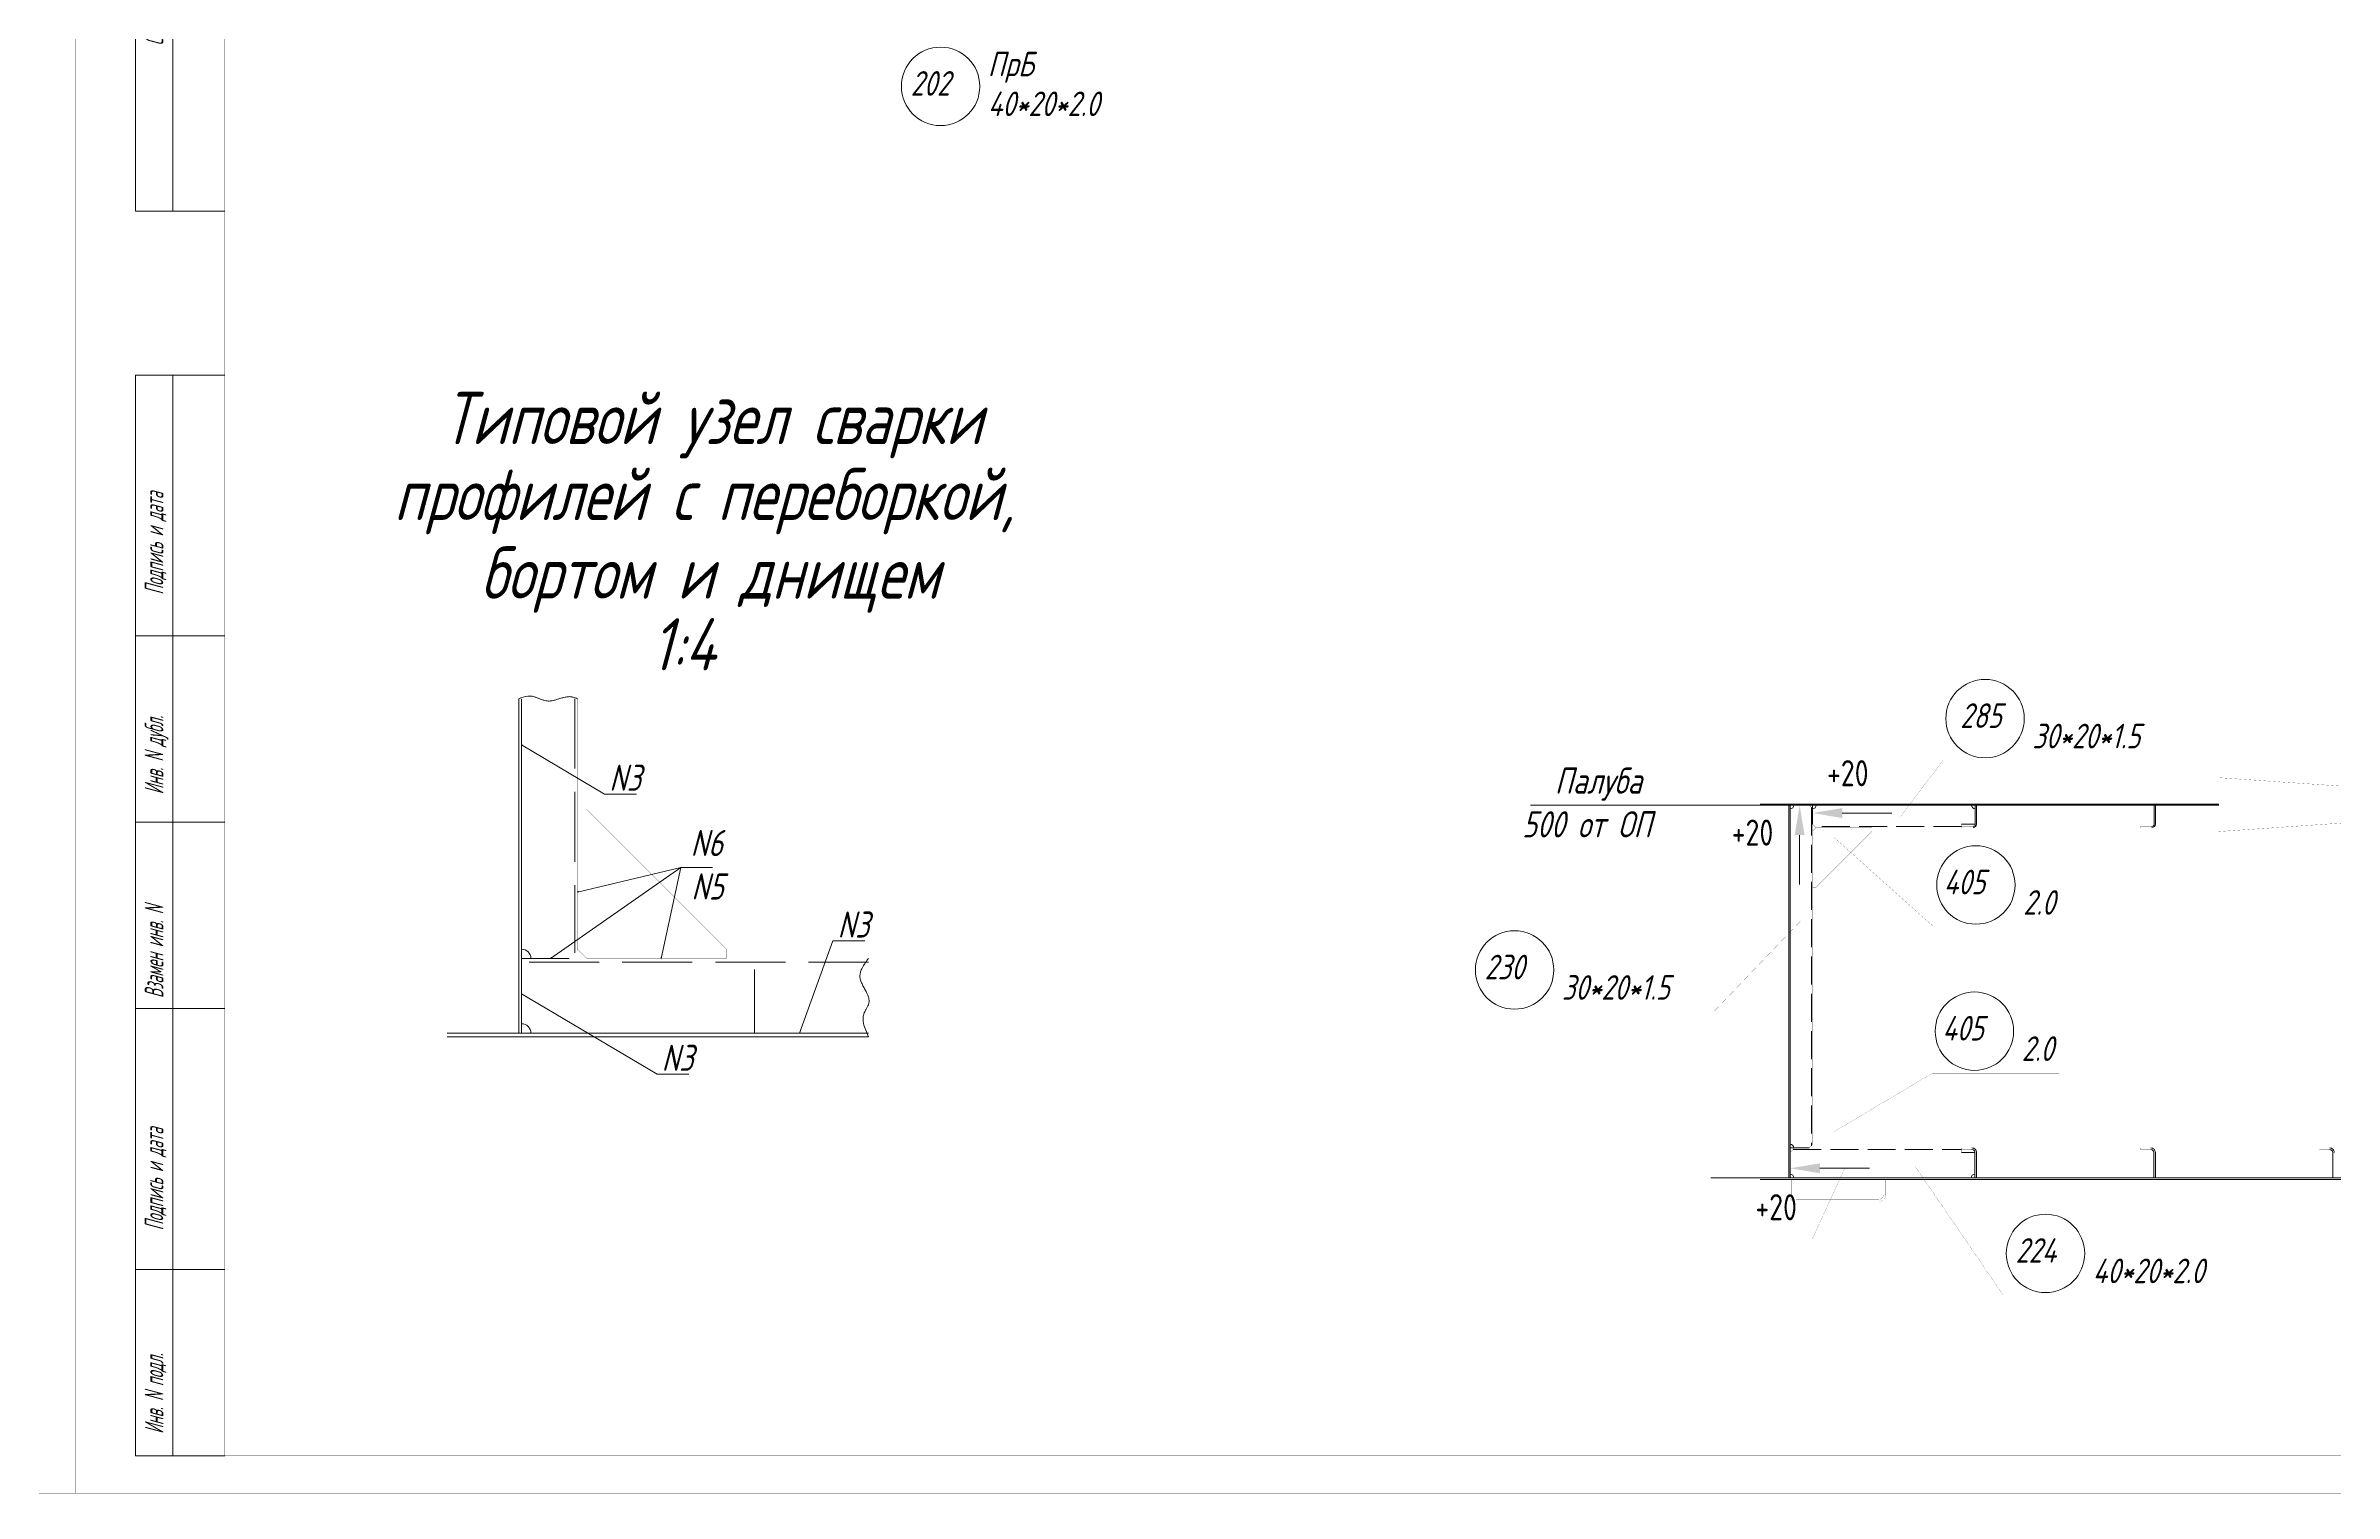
# Model space of a CAD drawing. Header units: millimetres. Extents: x 77380 to 135900, y -26587 to 17301.
# Drawn here: x 110630 to 113700, y -1866 to 76 of the extents above; entities that cross this region are included whole.
import ezdxf

# ---------------------------------------------------------------- set-up
doc = ezdxf.new("R2010")
doc.units = ezdxf.units.MM
for name, pattern in [('K5LT32768', [0]), ('K5LT32769', [50, 37.5, -12.5]), ('K5LT32770', [0]), ('K5LT32772', [0]), ('K5LT32776', [0]), ('K5LT32780', [0]), ('K5LT32789', [340.2, 240, -50, 0.2, -50]), ('K5LT32790', [0]), ('K5LT32795', [125, 93.75, -31.25]), ('K5LT32831', [0]), ('K5LT32835', [0]), ('K5LT_THIN', [0])]:
    doc.linetypes.add(name, pattern=pattern)
doc.styles.add('KTEXTSTYLE', font='GOST_AU.SHX', dxfattribs={"width": 0.96, "height": 5})

# ---------------------------------------------------------------- blocks, each defined once
blk = doc.blocks.new('U57')
at = {"color": 7, "linetype": 'K5LT32780', "const_width": 0.18}
blk.add_lwpolyline([(101715.3, 12764.4), (110125.3, 12764.4), (110125.3, 18704.4), (101715.3, 18704.4)], close=True, dxfattribs=at)
blk = doc.blocks.new('U71')
blk.add_hatch(color=7).paths.add_polyline_path([(112560.1, 13777), (112573.4, 13777), (112566.8, 13817)])
at = {"color": 7, "linetype": 'K5LT32831', "lineweight": 9}
blk.add_line((112566.8, 13777), (112566.8, 13710.5), dxfattribs=at)
blk = doc.blocks.new('U72')
blk.add_hatch(color=7).paths.add_polyline_path([(112624, 13799.8), (112624, 13813.1), (112584, 13806.5)])
at = {"color": 7, "linetype": 'K5LT32831', "lineweight": 9}
blk.add_line((112624, 13806.5), (112690.5, 13806.5), dxfattribs=at)
blk = doc.blocks.new('U74')
blk.add_hatch(color=7).paths.add_polyline_path([(112594, 13323.2), (112594, 13336.5), (112554, 13329.9)])
at = {"color": 7, "linetype": 'K5LT32831', "lineweight": 9}
blk.add_line((112594, 13329.9), (112660.5, 13329.9), dxfattribs=at)
blk = doc.blocks.new('U105')
at = {"color": 6, "linetype": 'K5LT32776', "lineweight": 18, "true_color": 0xff00ff}
for p, q in [((110205.3, 12814.4), (110205.3, 14264.4)), ((110205.3, 14264.4), (110325.3, 14264.4)), ((110205.3, 13914.4), (110325.3, 13914.4)), ((110325.3, 13664.4), (110205.3, 13664.4)), ((110205.3, 13414.4), (110325.3, 13414.4)), ((110325.3, 13064.4), (110205.3, 13064.4)), ((110325.3, 12814.4), (110205.3, 12814.4))]:
    blk.add_line(p, q, dxfattribs=at)
at = {"color": 7, "linetype": 'K5LT32780', "lineweight": 18}
blk.add_line((110255.3, 14264.4), (110255.3, 12814.4), dxfattribs=at)
at = {"color": 7, "char_height": 2.5, "attachment_point": 1, "rotation": 90, "style": 'KTEXTSTYLE'}
for s, insert in [('\\H3.5;\\W0.965;\\Q15;\\Q15;\\W0.665;\\H25.00;Подпись и дата', (110217.8, 13969.8)), ('\\H3.5;\\W0.965;\\Q15;\\Q15;\\W0.665;\\H25.00;Инв. N дубл.', (110217.8, 13701.9)), ('\\H3.5;\\W0.965;\\Q15;\\Q15;\\W0.665;\\H25.00;Взамен инв. N', (110217.8, 13428.6)), ('\\H3.5;\\W0.965;\\Q15;\\Q15;\\W0.665;\\H25.00;Подпись и дата', (110217.8, 13116.9)), ('\\H3.5;\\W0.965;\\Q15;\\Q15;\\W0.665;\\H25.00;Инв. N подл.', (110217.8, 12844))]:
    blk.add_mtext(s, dxfattribs=dict(at, insert=insert))
blk = doc.blocks.new('U104')
at = {"color": 6, "linetype": 'K5LT32776', "lineweight": 18, "true_color": 0xff00ff}
for p, q in [((110325.3, 15684.4), (110205.3, 15684.4)), ((110205.3, 14484.4), (110205.3, 15684.4)), ((110325.3, 15084.4), (110205.3, 15084.4)), ((110325.3, 14484.4), (110205.3, 14484.4))]:
    blk.add_line(p, q, dxfattribs=at)
at = {"color": 7, "linetype": 'K5LT32780', "lineweight": 18}
blk.add_line((110255.3, 15684.4), (110255.3, 14484.4), dxfattribs=at)
blk.add_blockref('U105', (0, 0))
at = {"color": 7, "char_height": 2.5, "attachment_point": 1, "rotation": 90, "style": 'KTEXTSTYLE'}
for s, insert in [('\\H3.5;\\W0.965;\\Q15;\\Q15;\\W0.665;\\H25.00;Первичное применение', (110217.8, 15233.2)), ('\\H3.5;\\W0.965;\\Q15;\\Q15;\\W0.665;\\H25.00;Справ. N', (110217.8, 14706.6))]:
    blk.add_mtext(s, dxfattribs=dict(at, insert=insert))
blk = doc.blocks.new('U102')
at = {"color": 7, "linetype": 'K5LT32780', "const_width": 0.18}
for points in [[(110125.3, 12764.4), (118535.3, 12764.4), (118535.3, 18704.4), (110125.3, 18704.4)], [(110325.3, 12814.4), (118485.3, 12814.4), (118485.3, 18654.4), (110325.3, 18654.4)]]:
    blk.add_lwpolyline(points, close=True, dxfattribs=at)
blk.add_blockref('U104', (0, 0))
blk = doc.blocks.new('U107')
at = {"color": 7, "linetype": 'K5LT_THIN', "lineweight": 18}
for p, q in [((111057.8, 13604.7), (111031.7, 13482.9)), ((111031.7, 13482.9), (111032.2, 13484.9))]:
    blk.add_line(p, q, dxfattribs=at)
at = {"color": 7, "linetype": 'K5LT32835', "lineweight": 18}
for p, q in [((111031.7, 13484.2), (111032, 13484.4)), ((111031.7, 13484.2), (111032, 13484.4)), ((111031.7, 13484.2), (111032, 13484.4)), ((111031.7, 13484.1), (111032, 13484.3)), ((111031.7, 13484.1), (111032, 13484.3)), ((111031.7, 13484.2), (111032, 13483.9)), ((111031.7, 13484.2), (111031.9, 13483.9)), ((111031.7, 13484.1), (111032, 13484.2)), ((111031.7, 13484), (111032, 13484.2)), ((111031.7, 13484.1), (111031.9, 13483.8)), ((111031.7, 13484.1), (111031.9, 13483.8)), ((111031.7, 13484), (111032, 13484.1)), ((111031.7, 13483.9), (111032, 13484.1)), ((111031.7, 13484), (111031.9, 13483.8)), ((111031.7, 13484), (111031.9, 13483.7)), ((111031.7, 13483.9), (111032, 13484)), ((111031.7, 13483.9), (111032, 13484)), ((111031.7, 13483.8), (111032, 13484)), ((111031.7, 13483.9), (111031.9, 13483.7)), ((111031.7, 13483.8), (111031.9, 13483.9)), ((111031.7, 13483.7), (111031.9, 13483.9)), ((111031.7, 13483.8), (111031.9, 13483.6)), ((111031.7, 13483.8), (111031.9, 13483.6)), ((111031.7, 13483.7), (111031.9, 13483.8)), ((111031.7, 13483.7), (111031.9, 13483.8)), ((111031.7, 13483.7), (111031.9, 13483.5)), ((111031.7, 13483.7), (111031.9, 13483.5)), ((111031.7, 13483.6), (111031.9, 13483.7)), ((111031.7, 13483.6), (111031.9, 13483.7)), ((111031.7, 13483.6), (111031.9, 13483.7)), ((111031.7, 13483.6), (111031.8, 13483.5)), ((111031.7, 13483.6), (111031.8, 13483.4)), ((111031.7, 13483.5), (111031.9, 13483.6)), ((111031.7, 13483.5), (111031.9, 13483.6)), ((111031.7, 13483.5), (111031.8, 13483.4)), ((111031.7, 13483.4), (111031.9, 13483.5)), ((111031.7, 13483.4), (111031.9, 13483.5)), ((111031.7, 13483.4), (111031.8, 13483.3)), ((111031.7, 13483.4), (111031.8, 13483.3)), ((111031.7, 13483.4), (111031.8, 13483.4)), ((111031.7, 13483.3), (111031.8, 13483.4)), ((111031.7, 13483.3), (111031.8, 13483.2)), ((111031.7, 13483.3), (111031.8, 13483.2)), ((111031.7, 13483.3), (111031.8, 13483.3)), ((111031.7, 13483.3), (111031.8, 13483.3)), ((111031.7, 13483.2), (111031.8, 13483.3)), ((111031.7, 13483.2), (111031.8, 13483.1)), ((111031.7, 13483.2), (111031.8, 13483.1)), ((111031.7, 13483.2), (111031.8, 13483.2)), ((111031.7, 13483.1), (111031.8, 13483.2)), ((111031.7, 13483.1), (111031.8, 13483.1)), ((111031.7, 13483.1), (111031.8, 13483.1)), ((111031.7, 13483.1), (111031.8, 13483.1)), ((111031.7, 13483), (111031.8, 13483)), ((111031.7, 13483), (111031.7, 13483)), ((111031.7, 13483), (111031.8, 13483)), ((111031.7, 13483), (111031.7, 13483)), ((111031.7, 13482.9), (111031.7, 13483)), ((111031.7, 13482.9), (111031.7, 13482.9)), ((111031.8, 13484.4), (111032, 13484.2)), ((111031.8, 13484.4), (111032, 13484.1)), ((111031.8, 13484.4), (111032, 13484.1)), ((111031.7, 13484.4), (111032, 13484)), ((111031.8, 13484.4), (111031.8, 13484.4)), ((111031.7, 13484.4), (111031.8, 13484.4)), ((111031.7, 13484.4), (111031.8, 13484.4)), ((111031.7, 13484.3), (111031.9, 13484.4)), ((111031.7, 13484.3), (111031.9, 13484.4)), ((111031.7, 13484.3), (111032, 13484)), ((111031.9, 13484.4), (111032, 13484.2)), ((111031.9, 13484.4), (111032, 13484.2)), ((111032, 13484.4), (111032, 13484.4)), ((111032, 13484.4), (111032, 13484.3)), ((111032, 13484.4), (111032, 13484.3))]:
    blk.add_line(p, q, dxfattribs=at)
at = {"color": 7, "linetype": 'K5LT32835', "const_width": 0.18}
blk.add_lwpolyline([(111032, 13484.4), (111031.7, 13482.9), (111031.8, 13484.4)], close=True, dxfattribs=at)
blk = doc.blocks.new('U111')
at = {"color": 7, "linetype": 'K5LT32835', "lineweight": 18}
for p, q in [((110844.3, 13435.2), (110844.3, 13435.2)), ((110844.3, 13435.2), (110844.3, 13435.2)), ((110844.3, 13435.2), (110844.3, 13435.2)), ((110844.3, 13435.2), (110844.3, 13435.2)), ((110844.4, 13435.2), (110844.4, 13435.1)), ((110844.4, 13435.2), (110844.4, 13435.1)), ((110844.4, 13435.2), (110844.4, 13435.1)), ((110844.5, 13435.1), (110844.4, 13435.1)), ((110844.4, 13435.1), (110844.4, 13435.1)), ((110844.4, 13435.1), (110844.5, 13435.1)), ((110844.7, 13435.1), (110844.5, 13435)), ((110844.6, 13435.1), (110844.5, 13435.1)), ((110844.6, 13435.1), (110844.5, 13435.1)), ((110844.5, 13435.1), (110844.6, 13435)), ((110844.5, 13435.1), (110844.5, 13435)), ((110844.5, 13435.1), (110844.5, 13435.1)), ((110844.6, 13435.1), (110844.6, 13435)), ((110844.6, 13435.1), (110844.6, 13435)), ((110844.8, 13435), (110844.6, 13435)), ((110844.7, 13435), (110844.6, 13435)), ((110844.7, 13435.1), (110844.7, 13435)), ((110844.9, 13435), (110844.7, 13434.9)), ((110844.9, 13435), (110844.7, 13434.9)), ((110844.8, 13435), (110844.7, 13435)), ((110844.7, 13435), (110844.8, 13434.9)), ((110844.7, 13435), (110844.7, 13434.9)), ((110844.8, 13435), (110844.9, 13434.8)), ((110844.8, 13435), (110844.8, 13434.9)), ((110844.8, 13435), (110844.8, 13434.9)), ((110845, 13434.9), (110844.8, 13434.9)), ((110845, 13434.9), (110844.8, 13434.9)), ((110844.9, 13435), (110845, 13434.8)), ((110844.9, 13435), (110845, 13434.8)), ((110844.9, 13435), (110844.9, 13434.8)), ((110845.2, 13434.9), (110844.9, 13434.8)), ((110845.1, 13434.9), (110844.9, 13434.8)), ((110845.1, 13434.9), (110844.9, 13434.8)), ((110845.3, 13434.9), (110845, 13434.8)), ((110845, 13434.9), (110845.1, 13434.7)), ((110845, 13434.9), (110845, 13434.7)), ((110845.4, 13434.8), (110845, 13434.7)), ((110845.3, 13434.8), (110845, 13434.8)), ((110845.1, 13434.9), (110845.2, 13434.7)), ((110845.1, 13434.9), (110845.1, 13434.7)), ((110845.1, 13434.9), (110845.1, 13434.7)), ((110845.5, 13434.8), (110845.1, 13434.7)), ((110845.4, 13434.8), (110845.1, 13434.7)), ((110845.2, 13434.9), (110845.3, 13434.6)), ((110845.2, 13434.9), (110845.3, 13434.6)), ((110845.2, 13434.9), (110845.2, 13434.6)), ((110845.5, 13434.8), (110845.2, 13434.7)), ((110845.6, 13434.7), (110845.2, 13434.6)), ((110845.6, 13434.7), (110845.2, 13434.6)), ((110845.3, 13434.8), (110845.4, 13434.5)), ((110845.3, 13434.8), (110845.4, 13434.5)), ((110845.3, 13434.8), (110845.3, 13434.6)), ((110845.7, 13434.7), (110845.3, 13434.6)), ((110845.7, 13434.7), (110845.3, 13434.6)), ((110845.4, 13434.8), (110845.5, 13434.4)), ((110845.4, 13434.8), (110845.5, 13434.5)), ((110845.4, 13434.8), (110845.5, 13434.5)), ((110845.6, 13434.6), (110845.4, 13434.5)), ((110845.6, 13434.6), (110845.4, 13434.5)), ((110845.7, 13434.6), (110845.4, 13434.6)), ((110845.5, 13434.8), (110845.6, 13434.5)), ((110845.5, 13434.8), (110845.6, 13434.5)), ((110845.6, 13434.5), (110845.5, 13434.5)), ((110845.6, 13434.5), (110845.5, 13434.5)), ((110845.6, 13434.7), (110845.7, 13434.6)), ((110845.6, 13434.7), (110845.6, 13434.6)), ((110845.6, 13434.7), (110845.6, 13434.5)), ((110845.6, 13434.4), (110845.6, 13434.4)), ((110845.7, 13434.7), (110845.7, 13434.7)), ((110845.7, 13434.7), (110845.7, 13434.6))]:
    blk.add_line(p, q, dxfattribs=at)
at = {"color": 7, "linetype": 'K5LT_THIN', "lineweight": 18}
for p, q in [((110844.3, 13435.2), (110846, 13434.2)), ((111026, 13327.4), (110844.3, 13435.2))]:
    blk.add_line(p, q, dxfattribs=at)
at = {"color": 7, "linetype": 'K5LT32835', "const_width": 0.18}
blk.add_lwpolyline([(110845.6, 13434.4), (110844.3, 13435.2), (110845.7, 13434.7)], close=True, dxfattribs=at)
blk = doc.blocks.new('U112')
at = {"color": 7, "linetype": 'K5LT_THIN', "lineweight": 18}
for p, q in [((111262, 13506.3), (111217.3, 13382.7)), ((111217.3, 13382.7), (111218, 13384.6))]:
    blk.add_line(p, q, dxfattribs=at)
at = {"color": 7, "linetype": 'K5LT32835', "lineweight": 18}
for p, q in [((111217.3, 13383), (111217.4, 13382.9)), ((111217.3, 13383), (111217.4, 13383)), ((111217.3, 13383), (111217.4, 13383)), ((111217.3, 13382.9), (111217.4, 13382.9)), ((111217.3, 13382.9), (111217.3, 13382.8)), ((111217.3, 13382.9), (111217.4, 13382.9)), ((111217.3, 13382.9), (111217.4, 13382.9)), ((111217.3, 13382.8), (111217.4, 13382.9)), ((111217.3, 13382.8), (111217.3, 13382.8)), ((111217.3, 13382.8), (111217.3, 13382.7)), ((111217.3, 13382.8), (111217.3, 13382.8)), ((111217.3, 13382.8), (111217.3, 13382.8)), ((111217.4, 13383.7), (111217.7, 13383.8)), ((111217.4, 13383.7), (111217.6, 13383.4)), ((111217.4, 13383.6), (111217.7, 13383.7)), ((111217.4, 13383.6), (111217.7, 13383.7)), ((111217.4, 13383.6), (111217.6, 13383.7)), ((111217.4, 13383.6), (111217.5, 13383.4)), ((111217.4, 13383.5), (111217.6, 13383.6)), ((111217.4, 13383.5), (111217.6, 13383.6)), ((111217.4, 13383.5), (111217.5, 13383.3)), ((111217.4, 13383.5), (111217.5, 13383.3)), ((111217.4, 13383.4), (111217.6, 13383.5)), ((111217.4, 13383.4), (111217.6, 13383.5)), ((111217.4, 13383.4), (111217.5, 13383.3)), ((111217.4, 13383.4), (111217.5, 13383.2)), ((111217.4, 13383.4), (111217.6, 13383.4)), ((111217.4, 13383.3), (111217.6, 13383.4)), ((111217.4, 13383.3), (111217.5, 13383.4)), ((111217.4, 13383.3), (111217.5, 13383.2)), ((111217.4, 13383.3), (111217.5, 13383.1)), ((111217.4, 13383.3), (111217.5, 13383.3)), ((111217.4, 13383.2), (111217.5, 13383.3)), ((111217.4, 13383.2), (111217.4, 13383.1)), ((111217.4, 13383.2), (111217.5, 13383.2)), ((111217.4, 13383.1), (111217.5, 13383.2)), ((111217.4, 13383.1), (111217.4, 13383)), ((111217.4, 13383.1), (111217.4, 13383)), ((111217.4, 13383.1), (111217.5, 13383.1)), ((111217.4, 13383.1), (111217.4, 13383.1)), ((111217.4, 13383), (111217.4, 13383.1)), ((111217.4, 13383), (111217.4, 13383)), ((111217.5, 13384.2), (111217.7, 13383.8)), ((111217.5, 13384.2), (111217.7, 13383.8)), ((111217.5, 13384.2), (111217.5, 13384.2)), ((111217.5, 13384.2), (111217.6, 13384.2)), ((111217.5, 13384.2), (111217.6, 13384.2)), ((111217.5, 13384.1), (111217.7, 13384.2)), ((111217.5, 13384.1), (111217.7, 13384.2)), ((111217.5, 13384), (111217.8, 13384.2)), ((111217.5, 13384.1), (111217.7, 13383.8)), ((111217.5, 13384.1), (111217.7, 13383.7)), ((111217.5, 13384), (111217.8, 13384.1)), ((111217.5, 13384), (111217.8, 13384.1)), ((111217.5, 13383.9), (111217.8, 13384.1)), ((111217.5, 13384), (111217.6, 13383.7)), ((111217.5, 13383.9), (111217.8, 13384)), ((111217.5, 13383.9), (111217.8, 13384)), ((111217.5, 13383.8), (111217.7, 13384)), ((111217.5, 13383.9), (111217.6, 13383.6)), ((111217.5, 13383.9), (111217.6, 13383.6)), ((111217.5, 13383.8), (111217.7, 13383.9)), ((111217.5, 13383.7), (111217.7, 13383.9)), ((111217.5, 13383.8), (111217.6, 13383.5)), ((111217.5, 13383.8), (111217.6, 13383.5)), ((111217.5, 13383.7), (111217.7, 13383.8)), ((111217.5, 13383.7), (111217.6, 13383.5)), ((111217.6, 13384.2), (111217.8, 13384)), ((111217.6, 13384.2), (111217.7, 13383.9)), ((111217.6, 13384.2), (111217.7, 13383.9)), ((111217.7, 13384.2), (111217.8, 13384.1)), ((111217.7, 13384.2), (111217.8, 13384)), ((111217.8, 13384.2), (111217.8, 13384.1)), ((111217.8, 13384.1), (111217.8, 13384.1))]:
    blk.add_line(p, q, dxfattribs=at)
at = {"color": 7, "linetype": 'K5LT32835', "const_width": 0.18}
blk.add_lwpolyline([(111217.8, 13384.1), (111217.3, 13382.7), (111217.5, 13384.2)], close=True, dxfattribs=at)
blk = doc.blocks.new('U113')
at = {"color": 7, "linetype": 'K5LT_THIN', "lineweight": 18}
for p, q in [((111057.8, 13604.7), (110882.9, 13482.7)), ((110882.9, 13482.7), (110884.6, 13483.9))]:
    blk.add_line(p, q, dxfattribs=at)
at = {"color": 7, "linetype": 'K5LT32835', "lineweight": 18}
for p, q in [((110882.9, 13482.7), (110882.9, 13482.7)), ((110883, 13482.8), (110883, 13482.8)), ((110883, 13482.8), (110883, 13482.8)), ((110883, 13482.8), (110883.1, 13482.8)), ((110883, 13482.8), (110883, 13482.8)), ((110883, 13482.8), (110883, 13482.8)), ((110883, 13482.8), (110883, 13482.8)), ((110883.1, 13483), (110883.1, 13482.9)), ((110883.1, 13482.9), (110883.1, 13482.8)), ((110883.1, 13482.9), (110883.1, 13482.8)), ((110883.1, 13482.9), (110883.2, 13482.9)), ((110883.1, 13482.9), (110883.2, 13482.9)), ((110883.1, 13482.9), (110883.1, 13482.9)), ((110883.1, 13482.9), (110883.1, 13482.9)), ((110883.3, 13483.1), (110883.2, 13482.9)), ((110883.2, 13483.1), (110883.4, 13483)), ((110883.2, 13483), (110883.2, 13482.9)), ((110883.2, 13483), (110883.2, 13482.9)), ((110883.2, 13483), (110883.3, 13483)), ((110883.2, 13483), (110883.3, 13483)), ((110883.2, 13483), (110883.3, 13483)), ((110883.4, 13483.2), (110883.3, 13483)), ((110883.3, 13483.2), (110883.3, 13483)), ((110883.3, 13483.1), (110883.3, 13483)), ((110883.3, 13483.1), (110883.5, 13483.1)), ((110883.3, 13483.1), (110883.4, 13483.1)), ((110883.3, 13483.1), (110883.4, 13483.1)), ((110883.5, 13483.3), (110883.4, 13483.1)), ((110883.4, 13483.3), (110883.6, 13483.2)), ((110883.4, 13483.2), (110883.4, 13483)), ((110883.4, 13483.2), (110883.6, 13483.2)), ((110883.4, 13483.2), (110883.6, 13483.2)), ((110883.4, 13483.2), (110883.5, 13483.1)), ((110883.6, 13483.4), (110883.5, 13483.2)), ((110883.5, 13483.4), (110883.5, 13483.1)), ((110883.5, 13483.4), (110883.8, 13483.3)), ((110883.5, 13483.3), (110883.5, 13483.1)), ((110883.5, 13483.3), (110883.7, 13483.3)), ((110883.5, 13483.3), (110883.7, 13483.3)), ((110883.5, 13483.3), (110883.7, 13483.2)), ((110883.7, 13483.5), (110883.6, 13483.2)), ((110883.7, 13483.5), (110883.6, 13483.2)), ((110883.6, 13483.5), (110883.9, 13483.4)), ((110883.6, 13483.4), (110883.6, 13483.2)), ((110883.6, 13483.4), (110883.9, 13483.4)), ((110883.6, 13483.4), (110883.8, 13483.4)), ((110883.6, 13483.4), (110883.8, 13483.3)), ((110883.8, 13483.6), (110883.7, 13483.3)), ((110883.7, 13483.6), (110883.7, 13483.3)), ((110883.7, 13483.6), (110884.1, 13483.5)), ((110883.7, 13483.6), (110884, 13483.5)), ((110883.7, 13483.5), (110884, 13483.5)), ((110883.7, 13483.5), (110884, 13483.4)), ((110883.9, 13483.7), (110883.8, 13483.4)), ((110883.9, 13483.7), (110883.8, 13483.3)), ((110883.8, 13483.7), (110883.8, 13483.3)), ((110883.8, 13483.7), (110884.1, 13483.6)), ((110883.8, 13483.6), (110884.1, 13483.6)), ((110883.8, 13483.6), (110884.1, 13483.5)), ((110884, 13483.8), (110883.9, 13483.4)), ((110884, 13483.8), (110883.9, 13483.4)), ((110883.9, 13483.8), (110883.9, 13483.4)), ((110883.9, 13483.8), (110884, 13483.8)), ((110883.9, 13483.7), (110884.1, 13483.7)), ((110883.9, 13483.7), (110884.1, 13483.7)), ((110883.9, 13483.7), (110884.1, 13483.6)), ((110884, 13483.8), (110884, 13483.5)), ((110884, 13483.8), (110884, 13483.8)), ((110884, 13483.8), (110884, 13483.8)), ((110884.1, 13483.7), (110884, 13483.5)), ((110884.1, 13483.7), (110884, 13483.5)), ((110884.1, 13483.7), (110884.1, 13483.5)), ((110884.1, 13483.6), (110884.1, 13483.6)), ((110884.2, 13483.6), (110884.2, 13483.6))]:
    blk.add_line(p, q, dxfattribs=at)
at = {"color": 7, "linetype": 'K5LT32835', "const_width": 0.18}
blk.add_lwpolyline([(110884.2, 13483.6), (110882.9, 13482.7), (110884, 13483.8)], close=True, dxfattribs=at)
blk = doc.blocks.new('U114')
at = {"color": 7, "linetype": 'K5LT_THIN', "lineweight": 18}
for p, q in [((111057.8, 13604.7), (110919.3, 13571.8)), ((110919.3, 13571.8), (110921.2, 13572.3))]:
    blk.add_line(p, q, dxfattribs=at)
at = {"color": 7, "linetype": 'K5LT32835', "lineweight": 18}
for p, q in [((110919.3, 13571.9), (110919.3, 13571.9)), ((110919.3, 13571.9), (110919.3, 13571.8)), ((110919.3, 13571.9), (110919.3, 13571.9)), ((110919.3, 13571.9), (110919.3, 13571.9)), ((110919.4, 13571.9), (110919.4, 13571.9)), ((110919.4, 13571.9), (110919.4, 13571.9)), ((110919.4, 13571.9), (110919.5, 13571.9)), ((110919.4, 13571.9), (110919.4, 13571.9)), ((110919.4, 13571.9), (110919.4, 13571.9)), ((110919.6, 13572), (110919.5, 13571.9)), ((110919.5, 13572), (110919.5, 13571.9)), ((110919.5, 13572), (110919.6, 13571.9)), ((110919.5, 13572), (110919.6, 13571.9)), ((110919.5, 13571.9), (110919.5, 13571.9)), ((110919.5, 13571.9), (110919.5, 13571.9)), ((110919.7, 13572), (110919.6, 13571.9)), ((110919.6, 13572), (110919.6, 13571.9)), ((110919.6, 13572), (110919.7, 13572)), ((110919.6, 13572), (110919.7, 13571.9)), ((110919.6, 13572), (110919.7, 13571.9)), ((110919.8, 13572.1), (110919.7, 13571.9)), ((110919.8, 13572.1), (110919.7, 13571.9)), ((110919.7, 13572.1), (110919.9, 13572)), ((110919.7, 13572), (110919.8, 13572)), ((110919.7, 13572), (110919.8, 13572)), ((110920, 13572.2), (110919.8, 13572)), ((110919.9, 13572.1), (110919.8, 13572)), ((110919.9, 13572.1), (110919.8, 13572)), ((110919.8, 13572.1), (110920, 13572)), ((110919.8, 13572.1), (110920, 13572)), ((110919.8, 13572.1), (110919.9, 13572)), ((110920.1, 13572.2), (110919.9, 13572)), ((110920, 13572.2), (110919.9, 13572)), ((110919.9, 13572.1), (110920.1, 13572)), ((110919.9, 13572.1), (110920, 13572)), ((110920.2, 13572.3), (110920, 13572)), ((110920.1, 13572.2), (110920, 13572)), ((110920, 13572.2), (110920.2, 13572.1)), ((110920, 13572.2), (110920.2, 13572.1)), ((110920, 13572.2), (110920.1, 13572)), ((110920.3, 13572.3), (110920.1, 13572)), ((110920.2, 13572.3), (110920.1, 13572)), ((110920.1, 13572.2), (110920.4, 13572.1)), ((110920.1, 13572.2), (110920.3, 13572.1)), ((110920.1, 13572.2), (110920.3, 13572.1)), ((110920.4, 13572.4), (110920.2, 13572.1)), ((110920.4, 13572.4), (110920.2, 13572.1)), ((110920.3, 13572.3), (110920.2, 13572.1)), ((110920.2, 13572.3), (110920.5, 13572.1)), ((110920.2, 13572.3), (110920.4, 13572.1)), ((110920.2, 13572.3), (110920.4, 13572.1)), ((110920.5, 13572.4), (110920.3, 13572.1)), ((110920.5, 13572.4), (110920.3, 13572.1)), ((110920.3, 13572.3), (110920.6, 13572.2)), ((110920.3, 13572.3), (110920.6, 13572.2)), ((110920.3, 13572.3), (110920.5, 13572.1)), ((110920.6, 13572.5), (110920.4, 13572.1)), ((110920.6, 13572.4), (110920.4, 13572.1)), ((110920.4, 13572.4), (110920.7, 13572.2)), ((110920.4, 13572.4), (110920.7, 13572.2)), ((110920.4, 13572.3), (110920.7, 13572.2)), ((110920.7, 13572.5), (110920.5, 13572.1)), ((110920.7, 13572.4), (110920.5, 13572.1)), ((110920.7, 13572.4), (110920.5, 13572.1)), ((110920.5, 13572.4), (110920.7, 13572.3)), ((110920.5, 13572.4), (110920.7, 13572.3)), ((110920.5, 13572.4), (110920.7, 13572.3)), ((110920.6, 13572.5), (110920.7, 13572.5)), ((110920.6, 13572.5), (110920.7, 13572.4)), ((110920.6, 13572.4), (110920.7, 13572.4)), ((110920.7, 13572.3), (110920.6, 13572.2)), ((110920.7, 13572.3), (110920.6, 13572.2)), ((110920.7, 13572.2), (110920.7, 13572.2)), ((110920.7, 13572.2), (110920.7, 13572.2))]:
    blk.add_line(p, q, dxfattribs=at)
at = {"color": 7, "linetype": 'K5LT32835', "const_width": 0.18}
blk.add_lwpolyline([(110920.7, 13572.2), (110919.3, 13571.8), (110920.7, 13572.5)], close=True, dxfattribs=at)
blk = doc.blocks.new('U221')
at = {"color": 7, "linetype": 'K5LT32835', "lineweight": 18}
for p, q in [((110844.3, 13769.5), (110844.3, 13769.5)), ((110844.3, 13769.5), (110844.3, 13769.5)), ((110844.3, 13769.5), (110844.3, 13769.4)), ((110844.3, 13769.5), (110844.3, 13769.5)), ((110844.4, 13769.5), (110844.4, 13769.4)), ((110844.5, 13769.4), (110844.4, 13769.4)), ((110844.4, 13769.4), (110844.4, 13769.4)), ((110844.4, 13769.4), (110844.4, 13769.4)), ((110844.4, 13769.4), (110844.5, 13769.4)), ((110844.4, 13769.4), (110844.4, 13769.4)), ((110844.6, 13769.4), (110844.5, 13769.3)), ((110844.6, 13769.4), (110844.5, 13769.4)), ((110844.5, 13769.4), (110844.6, 13769.3)), ((110844.5, 13769.4), (110844.5, 13769.3)), ((110844.5, 13769.4), (110844.5, 13769.4)), ((110844.7, 13769.3), (110844.5, 13769.3)), ((110844.6, 13769.4), (110844.6, 13769.3)), ((110844.6, 13769.4), (110844.6, 13769.3)), ((110844.8, 13769.3), (110844.6, 13769.3)), ((110844.7, 13769.3), (110844.6, 13769.3)), ((110844.7, 13769.4), (110844.7, 13769.2)), ((110844.9, 13769.3), (110844.7, 13769.2)), ((110844.9, 13769.3), (110844.7, 13769.2)), ((110844.8, 13769.3), (110844.7, 13769.3)), ((110844.7, 13769.3), (110844.8, 13769.2)), ((110844.7, 13769.3), (110844.7, 13769.2)), ((110844.8, 13769.3), (110844.9, 13769.1)), ((110844.8, 13769.3), (110844.8, 13769.1)), ((110844.8, 13769.3), (110844.8, 13769.2)), ((110845, 13769.2), (110844.8, 13769.2)), ((110845, 13769.2), (110844.8, 13769.2)), ((110844.9, 13769.3), (110845, 13769.1)), ((110844.9, 13769.3), (110845, 13769.1)), ((110844.9, 13769.3), (110844.9, 13769.1)), ((110845.2, 13769.2), (110844.9, 13769.1)), ((110845.1, 13769.2), (110844.9, 13769.1)), ((110845.1, 13769.2), (110844.9, 13769.1)), ((110845, 13769.2), (110845.1, 13769)), ((110845, 13769.2), (110845, 13769)), ((110845.4, 13769.1), (110845, 13769)), ((110845.3, 13769.1), (110845, 13769)), ((110845.3, 13769.1), (110845, 13769.1)), ((110845.1, 13769.2), (110845.2, 13768.9)), ((110845.1, 13769.2), (110845.1, 13769)), ((110845.1, 13769.2), (110845.1, 13769)), ((110845.5, 13769.1), (110845.1, 13769)), ((110845.4, 13769.1), (110845.1, 13769)), ((110845.2, 13769.2), (110845.3, 13768.9)), ((110845.2, 13769.2), (110845.2, 13768.9)), ((110845.2, 13769.1), (110845.3, 13768.9)), ((110845.6, 13769), (110845.2, 13768.9)), ((110845.6, 13769), (110845.2, 13768.9)), ((110845.5, 13769), (110845.2, 13769)), ((110845.3, 13769.1), (110845.4, 13768.8)), ((110845.3, 13769.1), (110845.4, 13768.8)), ((110845.3, 13769.1), (110845.3, 13768.8)), ((110845.7, 13769), (110845.3, 13768.9)), ((110845.7, 13769), (110845.3, 13768.9)), ((110845.4, 13769.1), (110845.5, 13768.7)), ((110845.4, 13769.1), (110845.5, 13768.8)), ((110845.4, 13769.1), (110845.5, 13768.8)), ((110845.6, 13768.9), (110845.4, 13768.8)), ((110845.7, 13768.9), (110845.4, 13768.8)), ((110845.6, 13768.8), (110845.4, 13768.8)), ((110845.5, 13769.1), (110845.6, 13768.7)), ((110845.5, 13769), (110845.6, 13768.8)), ((110845.6, 13768.8), (110845.5, 13768.7)), ((110845.6, 13768.8), (110845.5, 13768.8)), ((110845.5, 13768.7), (110845.5, 13768.7)), ((110845.6, 13769), (110845.7, 13768.9)), ((110845.6, 13769), (110845.6, 13768.9)), ((110845.6, 13769), (110845.6, 13768.8)), ((110845.7, 13769), (110845.7, 13769)), ((110845.7, 13769), (110845.7, 13768.9))]:
    blk.add_line(p, q, dxfattribs=at)
at = {"color": 7, "linetype": 'K5LT_THIN', "lineweight": 18}
for p, q in [((110844.3, 13769.5), (110846, 13768.5)), ((110955.7, 13703.3), (110844.3, 13769.5))]:
    blk.add_line(p, q, dxfattribs=at)
at = {"color": 7, "linetype": 'K5LT32835', "const_width": 0.18}
blk.add_lwpolyline([(110845.5, 13768.7), (110844.3, 13769.5), (110845.7, 13769)], close=True, dxfattribs=at)

msp = doc.modelspace()

# ---------------------------------------------------------------- linework, layer by layer
at = {"color": 3, "linetype": 'K5LT32768', "lineweight": 18, "true_color": 0x00ff00}
for p, q in [((111264.599, -1248.284), (111264.599, -799.829)), ((111268.349, -1148.283), (111268.349, -799.829)), ((111268.349, -1248.284), (111268.349, -799.829)), ((113545.218, -941.11), (112930.219, -941.11)), ((113545.218, -942.61), (112930.219, -942.61)), ((112968.718, -1442.61), (112968.718, -942.61)), ((112970.218, -1402.537), (112970.218, -942.61)), ((112970.218, -942.61), (112995.719, -942.61)), ((112970.218, -1442.61), (112970.218, -942.61)), ((113000.218, -942.61), (113218.718, -942.61)), ((113000.218, -968.11), (113000.218, -942.61)), ((113218.718, -968.165), (113218.718, -942.61)), ((113218.718, -942.61), (113218.718, -968.11)), ((113220.218, -968.165), (113220.218, -942.61)), ((113458.717, -968.165), (113458.717, -942.61)), ((113460.217, -968.165), (113460.217, -942.61)), ((113218.718, -968.11), (113200.218, -968.11)), ((111332.1, -1148.283), (111268.349, -1148.283)), ((111268.349, -1248.284), (111268.349, -1163.285)), ((111733.79, -1248.284), (111168.35, -1248.284)), ((111733.79, -1253.283), (111168.35, -1253.283)), ((111733.79, -1248.284), (111268.349, -1248.284)), ((112995.719, -1402.537), (112970.218, -1402.537)), ((112970.218, -1442.61), (112970.218, -1408.61)), ((113200.218, -1408.61), (113218.219, -1408.61)), ((113218.219, -1442.61), (113218.219, -1408.537)), ((113218.219, -1408.61), (113218.219, -1442.61)), ((113220.218, -1442.61), (113220.218, -1408.537)), ((113458.219, -1442.61), (113458.219, -1408.537)), ((113460.219, -1442.61), (113460.219, -1408.537)), ((113698.218, -1442.61), (113698.218, -1408.537)), ((115210.217, -1442.61), (112930.219, -1442.61)), ((113218.219, -1442.61), (112970.218, -1442.61)), ((115210.217, -1444.61), (112930.219, -1444.61))]:
    msp.add_line(p, q, dxfattribs=at)
at = {"color": 1, "linetype": 'K5LT32795', "lineweight": 18, "true_color": 0xff0000}
for p, q in [((111339.737, -799.829), (111339.737, -1140.646)), ((111278.53, -1153.101), (111733.79, -1153.101))]:
    msp.add_line(p, q, dxfattribs=at)
at = {"color": 7, "linetype": 'K5LT32780', "lineweight": 18}
for p, q in [((111379.756, -927.758), (111422.415, -927.758)), ((112621.846, -942.61), (112930.219, -942.61)), ((111481.921, -1026.334), (111524.58, -1026.334)), ((111686.08, -1124.702), (111728.739, -1124.702)), ((111450.049, -1303.565), (111492.708, -1303.565))]:
    msp.add_line(p, q, dxfattribs=at)
at = {"color": 3, "linetype": 'K5LT32769', "lineweight": 18, "true_color": 0x00ff00}
for p, q in [((112998.773, -945.665), (112998.773, -1399.482)), ((113200.218, -971.165), (113003.273, -971.165)), ((112974.291, -1404.537), (113200.218, -1404.537))]:
    msp.add_line(p, q, dxfattribs=at)
at = {"color": 3, "linetype": 'K5LT32789', "lineweight": 18, "true_color": 0x00ff00}
msp.add_line((111580.849, -1163.285), (111580.849, -1248.284), dxfattribs=at)
at = {"color": 1, "linetype": 'K5LT32772', "lineweight": 18, "true_color": 0xff0000}
msp.add_line((115306.933, -1442.61), (112863.81, -1442.61), dxfattribs=at)
at = {"color": 1, "linetype": 'K5LT32772', "true_color": 0xff0000, "const_width": 0.18}
for points in [[(111343.487, -799.829), (111343.487, -1136.896), (111332.1, -1148.283)], [(113498.625, -882.806), (113175.398, -882.806), (113117.56, -958.657)], [(113333.209, -1106.063), (113163.103, -1106.063), (113029.744, -986.387)], [(112544.187, -1220.099), (112867.414, -1220.099), (112984.688, -1097.553)], [(111268.349, -1163.285), (111283.531, -1148.102), (111733.79, -1148.102)], [(113331.248, -1302.191), (113161.142, -1302.191), (113029.748, -1380.365)], [(113214.218, -1402.537), (113200.292, -1402.537), (113200.292, -1404.537), (113214.218, -1404.537)], [(113454.219, -1402.537), (113440.291, -1402.537), (113440.291, -1404.537), (113454.219, -1404.537)], [(113694.219, -1402.537), (113680.292, -1402.537), (113680.292, -1404.537), (113694.219, -1404.537)], [(113601.592, -1600.358), (113256.491, -1600.358), (113137.335, -1426.402)]]:
    msp.add_lwpolyline(points, dxfattribs=at)
at = {"color": 7, "linetype": 'K5LT32780', "const_width": 0.18}
msp.add_lwpolyline([(114595.218, -978.011), (114595.218, -905.709), (113545.218, -978.011), (113545.218, -905.709)], close=True, dxfattribs=at)
at = {"color": 2, "linetype": 'K5LT32770', "true_color": 0xffff00, "const_width": 0.18}
for points in [[(111355.85, -1148.283), (111543.35, -1148.283), (111543.35, -1135.784), (111355.85, -948.284), (111343.349, -948.284), (111343.349, -1135.784), (111355.85, -1148.283)], [(113005.219, -972.61), (113080.219, -972.61), (113080.219, -977.61), (113005.219, -1052.61), (113000.218, -1052.61), (113000.218, -977.61), (113005.219, -972.61)], [(113005.219, -1402.61), (113080.219, -1402.61), (113080.219, -1397.61), (113005.219, -1322.61), (113000.218, -1322.61), (113000.218, -1397.61), (113005.219, -1402.61)]]:
    msp.add_lwpolyline(points, dxfattribs=at)
at = {"color": 3, "linetype": 'K5LT32768', "true_color": 0x00ff00, "const_width": 0.18}
for points in [[(112995.719, -942.61), (113000.273, -947.165), (113000.273, -1397.982), (112995.719, -1402.537)], [(113200.218, -968.11), (113200.218, -972.665), (113004.773, -972.665), (113000.218, -968.11)], [(113215.718, -972.665), (113200.273, -972.665), (113200.273, -971.165), (113215.718, -971.165)], [(113455.718, -972.665), (113440.273, -972.665), (113440.273, -971.165), (113455.718, -971.165)], [(112970.218, -1408.61), (112976.291, -1402.537), (113200.218, -1402.537), (113200.218, -1408.61)]]:
    msp.add_lwpolyline(points, dxfattribs=at)
at = {"color": 7, "linetype": 'K5LT32780', "const_width": 0.18}
msp.add_lwpolyline([(112925.472, -1524.13), (113000.273, -1524.13), (113043.48, -1429.794)], dxfattribs=at)
at = {"color": 8, "linetype": 'K5LT32790', "true_color": 0x808080, "const_width": 0.18}
msp.add_lwpolyline([(112971.718, -1444.61), (112971.718, -1464.613, 0.41421356), (112978.718, -1471.613), (113088.718, -1471.613, 0.41421356), (113095.718, -1464.613), (113095.718, -1444.61), (113098.718, -1444.61), (113098.718, -1464.613, -0.41421356), (113088.718, -1474.613), (112978.718, -1474.613, -0.41421356), (112968.718, -1464.613), (112968.718, -1444.61)], format="xyb", close=True, dxfattribs=at)
at = {"color": 1, "linetype": 'K5LT32772', "lineweight": 18, "true_color": 0xff0000}
for centre in [(111830.512, 21.807), (113231.758, -826.446), (113219.463, -1049.702), (112600.547, -1163.739), (113217.502, -1245.831), (113312.851, -1543.998)]:
    msp.add_circle(centre, 52.603, dxfattribs=at)
at = {"color": 3, "linetype": 'K5LT32768', "lineweight": 18, "true_color": 0x00ff00}
for centre, radius, start, end in [((112970.218, -942.61), 5, 269.998749, 359.996887), ((113000.218, -942.61), 5, 269.998749, 359.996887), ((113218.718, -942.61), 5, 180.003113, 270.001251), ((113215.718, -968.165), 4.5, 270.002502, 0.002356), ((113215.718, -968.165), 3, 270.004578, 0.002711), ((113455.718, -968.165), 4.5, 270.002502, 0.002356), ((113455.718, -968.165), 3, 270.004578, 0.002711), ((111268.349, -1148.283), 12.5, 0.003753, 90.00499), ((111268.349, -1248.284), 12.501, 0.002472, 89.997528), ((112970.218, -1402.537), 5, 0.003113, 90.001259), ((113214.218, -1408.537), 6, 359.998352, 90.001648), ((113214.218, -1408.537), 4, 0.011058, 90.005333), ((113454.219, -1408.537), 6, 359.998352, 90.001648), ((113454.219, -1408.536), 3.999, 359.992401, 90.002136), ((113694.219, -1408.537), 6, 359.998352, 90.001648), ((113694.219, -1408.536), 3.999, 359.992401, 90.002136), ((112970.218, -1442.61), 5, 0.003113, 90.001259), ((113218.219, -1442.61), 5, 89.998741, 179.996887)]:
    msp.add_arc(centre, radius, start, end, dxfattribs=at)
at = {"color": 7, "linetype": 'K5LT32780', "lineweight": 18}
for points, knots in [([(111264.599, -799.829), (111268.47, -798.439), (111273.327, -796.566), (111279.132, -796.175), (111281.527, -796.328), (111283.944, -796.769), (111286.962, -797.628), (111290.743, -799.054), (111295.021, -800.795), (111299.12, -802.166), (111302.53, -802.814), (111305.289, -802.917), (111308.014, -802.711), (111311.386, -802.111), (111315.823, -800.901), (111321.004, -799.205), (111326.299, -797.684), (111330.617, -797.009), (111333.709, -797), (111335.884, -797.261), (111337.995, -797.762), (111340.53, -798.613), (111342.4, -799.382), (111343.487, -799.829)], [0, 0, 0, 0, 3.52619297, 4.29062795, 4.90848324, 5.55148565, 6.36512874, 7.56013116, 8.96817635, 10.27398946, 11.20932839, 11.89318835, 12.60409428, 13.51776376, 14.78611185, 16.49100148, 18.13152299, 19.44010729, 20.17349702, 20.73971776, 21.29010887, 22.0059863, 23, 23, 23, 23]), ([(111733.79, -1253.283), (111731.29, -1247.487), (111727.827, -1240.33), (111726.546, -1231.639), (111726.489, -1228.391), (111726.775, -1225.718), (111727.318, -1223.353), (111728.148, -1221.041), (111729.454, -1218.342), (111731.186, -1215.27), (111732.922, -1212.04), (111734.009, -1209.328), (111734.472, -1207.264), (111734.619, -1205.678), (111734.585, -1204.01), (111734.327, -1202.11), (111733.763, -1199.855), (111732.758, -1197.077), (111731.019, -1193.359), (111728.51, -1188.819), (111725.75, -1183.846), (111723.742, -1179.443), (111722.734, -1176.056), (111722.358, -1173.702), (111722.286, -1171.673), (111722.443, -1169.626), (111722.867, -1167.388), (111723.622, -1164.888), (111724.837, -1161.962), (111726.757, -1158.339), (111729.782, -1153.62), (111732.31, -1150.141), (111733.79, -1148.102)], [0, 0, 0, 0, 5.4076977, 6.53453941, 7.39857656, 8.14438248, 8.79921713, 9.44318069, 10.21478259, 11.32818627, 12.42183286, 13.30982017, 13.78420433, 14.20388999, 14.65239024, 15.18981643, 15.81997278, 16.61115006, 17.681331, 19.28263925, 20.99116684, 22.48529177, 23.35820041, 23.96615641, 24.49445736, 25.0684054, 25.69727354, 26.41376959, 27.27025994, 28.36894974, 29.8720429, 32, 32, 32, 32])]:
    msp.add_open_spline(points, degree=3, knots=knots, dxfattribs=at)

# ---------------------------------------------------------------- block references
for name, p in [('U57', (545.046, -14630.011)), ('U102', (545.046, -14630.011)), ('U221', (424.088, -14631.012)), ('U71', (416.212, -14759.66)), ('U72', (416.212, -14759.66)), ('U113', (424.088, -14631.012)), ('U114', (424.088, -14631.012)), ('U107', (424.088, -14631.012)), ('U112', (424.088, -14631.012)), ('U111', (424.088, -14631.012)), ('U74', (416.212, -14759.66))]:
    msp.add_blockref(name, p)

# ---------------------------------------------------------------- texts
at = {"color": 7, "char_height": 2.5, "attachment_point": 1, "style": 'KTEXTSTYLE'}
for s, insert in [('\\H3.5;\\W0.965;\\Q15;\\Q15;\\H33.00;{\\c16711935;ПрБ}', (111893.917, 68.328)), ('\\H3.5;\\W0.965;\\Q15;\\Q15;\\H33.00;{\\c255;202}', (111790.376, 42.282)), ('\\H3.5;\\W0.965;\\Q15;\\Q15;\\H33.00;{\\c255;40*20*2.0}', (111893.917, 14.886)), ('\\H3.5;\\W0.965;\\Q15;\\Q15;\\H70.00;Типовой узел сварки', (111162.602, -388.241)), ('\\H3.5;\\W0.965;\\Q15;\\Q15;\\H70.00;профилей с переборкой,', (111097.143, -490.2)), ('\\H3.5;\\W0.965;\\Q15;\\Q15;\\H70.00;бортом и днищем', (111213.123, -595.55)), ('\\H3.5;\\W0.965;\\Q15;\\Q15;\\H70.00;1:4', (111442.248, -691.774)), ('\\H3.5;\\W0.965;\\Q15;\\Q15;\\H33.00;{\\c255;285}', (113198.359, -805.971)), ('\\H3.5;\\W0.965;\\Q15;\\Q15;\\H33.00;{\\c255;30*20*1.5}', (113295.163, -833.368)), ('\\H3.5;\\W0.965;\\Q15;\\Q15;\\H35.00;N3', (111386.006, -888.332)), ('\\H3.5;\\W0.965;\\Q15;\\Q0;\\H35.00;+20', (113019.753, -882.201)), ('\\H3.5;\\W0.965;\\Q15;\\Q15;\\H35.00;Палуба', (112654.529, -892.205)), ('\\H3.5;\\W0.965;\\Q15;\\Q15;\\H35.00;500 от ОП', (112610.747, -950.816)), ('\\H3.5;\\W0.965;\\Q15;\\Q15;\\H35.00;N6', (111495.171, -975.907)), ('\\H3.5;\\W0.965;\\Q15;\\Q0;\\H35.00;+20', (112891.923, -961.9)), ('\\H3.5;\\W0.965;\\Q15;\\Q15;\\H35.00;N5', (111496.171, -1034.26)), ('\\H3.5;\\W0.965;\\Q15;\\Q15;\\H33.00;{\\c255;405}', (113176.347, -1029.227)), ('\\H3.5;\\W0.965;\\Q15;\\Q15;\\H33.00;{\\c255;2.0}', (113282.868, -1056.624)), ('\\H3.5;\\W0.965;\\Q15;\\Q15;\\H35.00;N3', (111692.33, -1085.276)), ('\\H3.5;\\W0.965;\\Q15;\\Q15;\\H33.00;{\\c255;230}', (112560.411, -1143.264)), ('\\H3.5;\\W0.965;\\Q15;\\Q15;\\H33.00;{\\c255;30*20*1.5}', (112663.952, -1170.661)), ('\\H3.5;\\W0.965;\\Q15;\\Q15;\\H33.00;{\\c255;405}', (113174.386, -1225.355)), ('\\H3.5;\\W0.965;\\Q15;\\Q15;\\H33.00;{\\c255;2.0}', (113280.907, -1252.753)), ('\\H3.5;\\W0.965;\\Q15;\\Q15;\\H35.00;N3', (111456.299, -1264.138)), ('\\H3.5;\\W0.965;\\Q15;\\Q0;\\H35.00;+20', (112923.624, -1464.499)), ('\\H3.5;\\W0.965;\\Q15;\\Q15;\\H33.00;{\\c255;224}', (113272.715, -1523.523)), ('\\H3.5;\\W0.965;\\Q15;\\Q15;\\H33.00;{\\c255;40*20*2.0}', (113376.256, -1550.919))]:
    msp.add_mtext(s, dxfattribs=dict(at, insert=insert))

doc.saveas('drawing.dxf')
